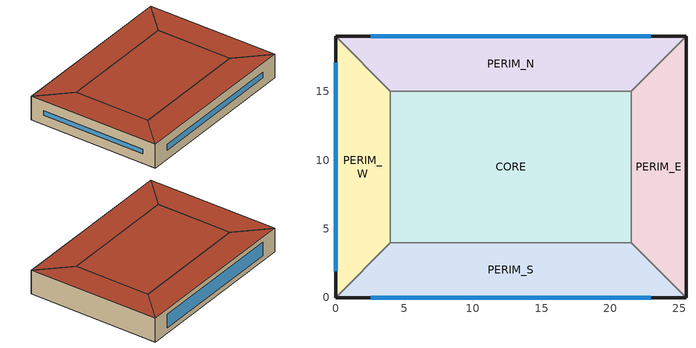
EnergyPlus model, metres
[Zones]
PERIM_S
 floor ground (GroundFloor): 4,4 21.5,4 25.5,0 0,0 z0
 wall outside (ExtWall): 0,0 25.5,0 z0:3.5
 wall to PERIM_E (InteriorPartition): 25.5,0 21.5,4 z0:3.5
 wall to CORE (InteriorPartition): 21.5,4 4,4 z0:3.5
 wall to PERIM_W (InteriorPartition): 4,4 0,0 z0:3.5
 window (WindowConstruction): 2.55,0 22.95,0 z1.31:2.19
 roof outside (Roof): 0,0 25.5,0 21.5,4 4,4 z3.5
PERIM_E
 floor ground (GroundFloor): 21.5,4 21.5,15 25.5,19 25.5,0 z0
 wall outside (ExtWall): 25.5,0 25.5,19 z0:3.5
 wall to PERIM_N (InteriorPartition): 25.5,19 21.5,15 z0:3.5
 wall to CORE (InteriorPartition): 21.5,15 21.5,4 z0:3.5
 roof outside (Roof): 25.5,0 25.5,19 21.5,15 21.5,4 z3.5
PERIM_N
 floor ground (GroundFloor): 21.5,15 4,15 0,19 25.5,19 z0
 wall outside (ExtWall): 25.5,19 0,19 z0:3.5
 wall to CORE (InteriorPartition): 4,15 21.5,15 z0:3.5
 wall to PERIM_W (InteriorPartition): 0,19 4,15 z0:3.5
 window (WindowConstruction): 22.95,19 2.55,19 z0.77:2.74
 roof outside (Roof): 25.5,19 0,19 4,15 21.5,15 z3.5
PERIM_W
 floor ground (GroundFloor): 4,15 4,4 0,0 0,19 z0
 wall outside (ExtWall): 0,19 0,0 z0:3.5
 wall to CORE (InteriorPartition): 4,4 4,15 z0:3.5
 window (WindowConstruction): 0,17.1 0,1.9 z1.42:2.08
 roof outside (Roof): 0,19 0,0 4,4 4,15 z3.5
CORE
 floor ground (GroundFloor): 4,15 21.5,15 21.5,4 4,4 z0
 roof outside (Roof): 4,4 21.5,4 21.5,15 4,15 z3.5
[Building]
Tampa Clinic Single Storey: 0, City, 0.04, 0.4, FullExterior, 25, 6
[Material]
Concrete200: Rough, 0.2, 1.311, 2240, 836.8
WallInsulation: Rough, 0.0717, 0.04, 32, 1210
GypsumBoard: Smooth, 0.0127, 0.16, 784.9, 830
GypsumPartition: Smooth, 0.0254, 0.16, 784.9, 830
Concrete100: Rough, 0.1, 1.311, 2240, 836.8
Carpet: Smooth, 0.0127, 0.06, 288, 1380
RoofInsulation: Rough, 0.0971, 0.04, 32, 1210
MetalDeck: Smooth, 0.0015, 45, 7680, 418
[Construction]
ExtWall: Concrete200, WallInsulation, GypsumBoard
Roof: RoofInsulation, MetalDeck
GroundFloor: Concrete100, Carpet
InteriorPartition: GypsumPartition
WindowConstruction: SimpleGlazing
[WindowMaterial:SimpleGlazingSystem]
SimpleGlazing: 2.1, 0.23, 0.29
[ThermostatSetpoint:DualSetpoint]
DualSP: HeatingSetpointSch, CoolingSetpointSch
[Zone]
PERIM_N; PERIM_E; PERIM_S; PERIM_W; CORE
[ZoneInfiltration:DesignFlowRate]
INF_PERIM_N: PERIM_N, AlwaysOn, AirChanges/Hour, , , , 0.1, 1, 0, 0, 0
INF_PERIM_E: PERIM_E, AlwaysOn, AirChanges/Hour, , , , 0.1, 1, 0, 0, 0
INF_PERIM_S: PERIM_S, AlwaysOn, AirChanges/Hour, , , , 0.1, 1, 0, 0, 0
INF_PERIM_W: PERIM_W, AlwaysOn, AirChanges/Hour, , , , 0.1, 1, 0, 0, 0
INF_CORE: CORE, AlwaysOn, AirChanges/Hour, , , , 0.1, 1, 0, 0, 0
[People]
PPL_PERIM_N: PERIM_N, OccupancySch, People/Area, , 0.1, , , , ActivityLevelSch
PPL_PERIM_E: PERIM_E, OccupancySch, People/Area, , 0.1, , , , ActivityLevelSch
PPL_PERIM_S: PERIM_S, OccupancySch, People/Area, , 0.1, , , , ActivityLevelSch
PPL_PERIM_W: PERIM_W, OccupancySch, People/Area, , 0.1, , , , ActivityLevelSch
PPL_CORE: CORE, OccupancySch, People/Area, , 0.1, , , , ActivityLevelSch
[Lights]
LGT_PERIM_N: PERIM_N, LightingSch, Watts/Area, , 8.2, , 0, 0.7, 0.2
LGT_PERIM_E: PERIM_E, LightingSch, Watts/Area, , 8.2, , 0, 0.7, 0.2
LGT_PERIM_S: PERIM_S, LightingSch, Watts/Area, , 8.2, , 0, 0.7, 0.2
LGT_PERIM_W: PERIM_W, LightingSch, Watts/Area, , 8.2, , 0, 0.7, 0.2
LGT_CORE: CORE, LightingSch, Watts/Area, , 8.2, , 0, 0.7, 0.2
[ElectricEquipment]
EQP_PERIM_N: PERIM_N, EquipmentSch, Watts/Area, , 13, , 0, 0.5, 0
EQP_PERIM_E: PERIM_E, EquipmentSch, Watts/Area, , 13, , 0, 0.5, 0
EQP_PERIM_S: PERIM_S, EquipmentSch, Watts/Area, , 13, , 0, 0.5, 0
EQP_PERIM_W: PERIM_W, EquipmentSch, Watts/Area, , 13, , 0, 0.5, 0
EQP_CORE: CORE, EquipmentSch, Watts/Area, , 13, , 0, 0.5, 0
[ZoneControl:Thermostat]
TSTAT_PERIM_N: PERIM_N, ThermostatControlTypeSch, ThermostatSetpoint:DualSetpoint, DualSP
TSTAT_PERIM_E: PERIM_E, ThermostatControlTypeSch, ThermostatSetpoint:DualSetpoint, DualSP
TSTAT_PERIM_S: PERIM_S, ThermostatControlTypeSch, ThermostatSetpoint:DualSetpoint, DualSP
TSTAT_PERIM_W: PERIM_W, ThermostatControlTypeSch, ThermostatSetpoint:DualSetpoint, DualSP
TSTAT_CORE: CORE, ThermostatControlTypeSch, ThermostatSetpoint:DualSetpoint, DualSP
[Schedule:Compact]
AlwaysOn: Fraction, Through: 12/31, For: AllDays, Until: 24:00, 1
OccupancySch: Fraction, Through: 12/31, For: Weekdays SummerDesignDay WinterDesignDay, Until: 07:00, 0, Until: 19:00, 1, Until: 24:00, 0, For: Saturday, Until: 08:00, 0, Until: 13:00, 1, Until: 24:00, 0, For: AllOtherDays, Until: 24:00, 0
LightingSch: Fraction, Through: 12/31, For: Weekdays SummerDesignDay WinterDesignDay, Until: 07:00, 0.05, Until: 19:00, 0.9, Until: 24:00, 0.05, For: Saturday, Until: 08:00, 0.05, Until: 13:00, 0.9, Until: 24:00, 0.05, For: AllOtherDays, Until: 24:00, 0.05
EquipmentSch: Fraction, Through: 12/31, For: Weekdays SummerDesignDay WinterDesignDay, Until: 07:00, 0.35, Until: 19:00, 0.95, Until: 24:00, 0.35, For: Saturday, Until: 08:00, 0.35, Until: 13:00, 0.95, Until: 24:00, 0.35, For: AllOtherDays, Until: 24:00, 0.35
ActivityLevelSch: Any Number, Through: 12/31, For: AllDays, Until: 24:00, 130
HeatingSetpointSch: Temperature, Through: 12/31, For: Weekdays SummerDesignDay WinterDesignDay, Until: 07:00, 16.5, Until: 19:00, 20.5, Until: 24:00, 16.5, For: Saturday, Until: 08:00, 16.5, Until: 13:00, 20.5, Until: 24:00, 16.5, For: AllOtherDays, Until: 24:00, 16.5
CoolingSetpointSch: Temperature, Through: 12/31, For: Weekdays SummerDesignDay WinterDesignDay, Until: 07:00, 28, Until: 19:00, 24, Until: 24:00, 28, For: Saturday, Until: 08:00, 28, Until: 13:00, 24, Until: 24:00, 28, For: AllOtherDays, Until: 24:00, 28
ThermostatControlTypeSch: Any Number, Through: 12/31, For: AllDays, Until: 24:00, 4
